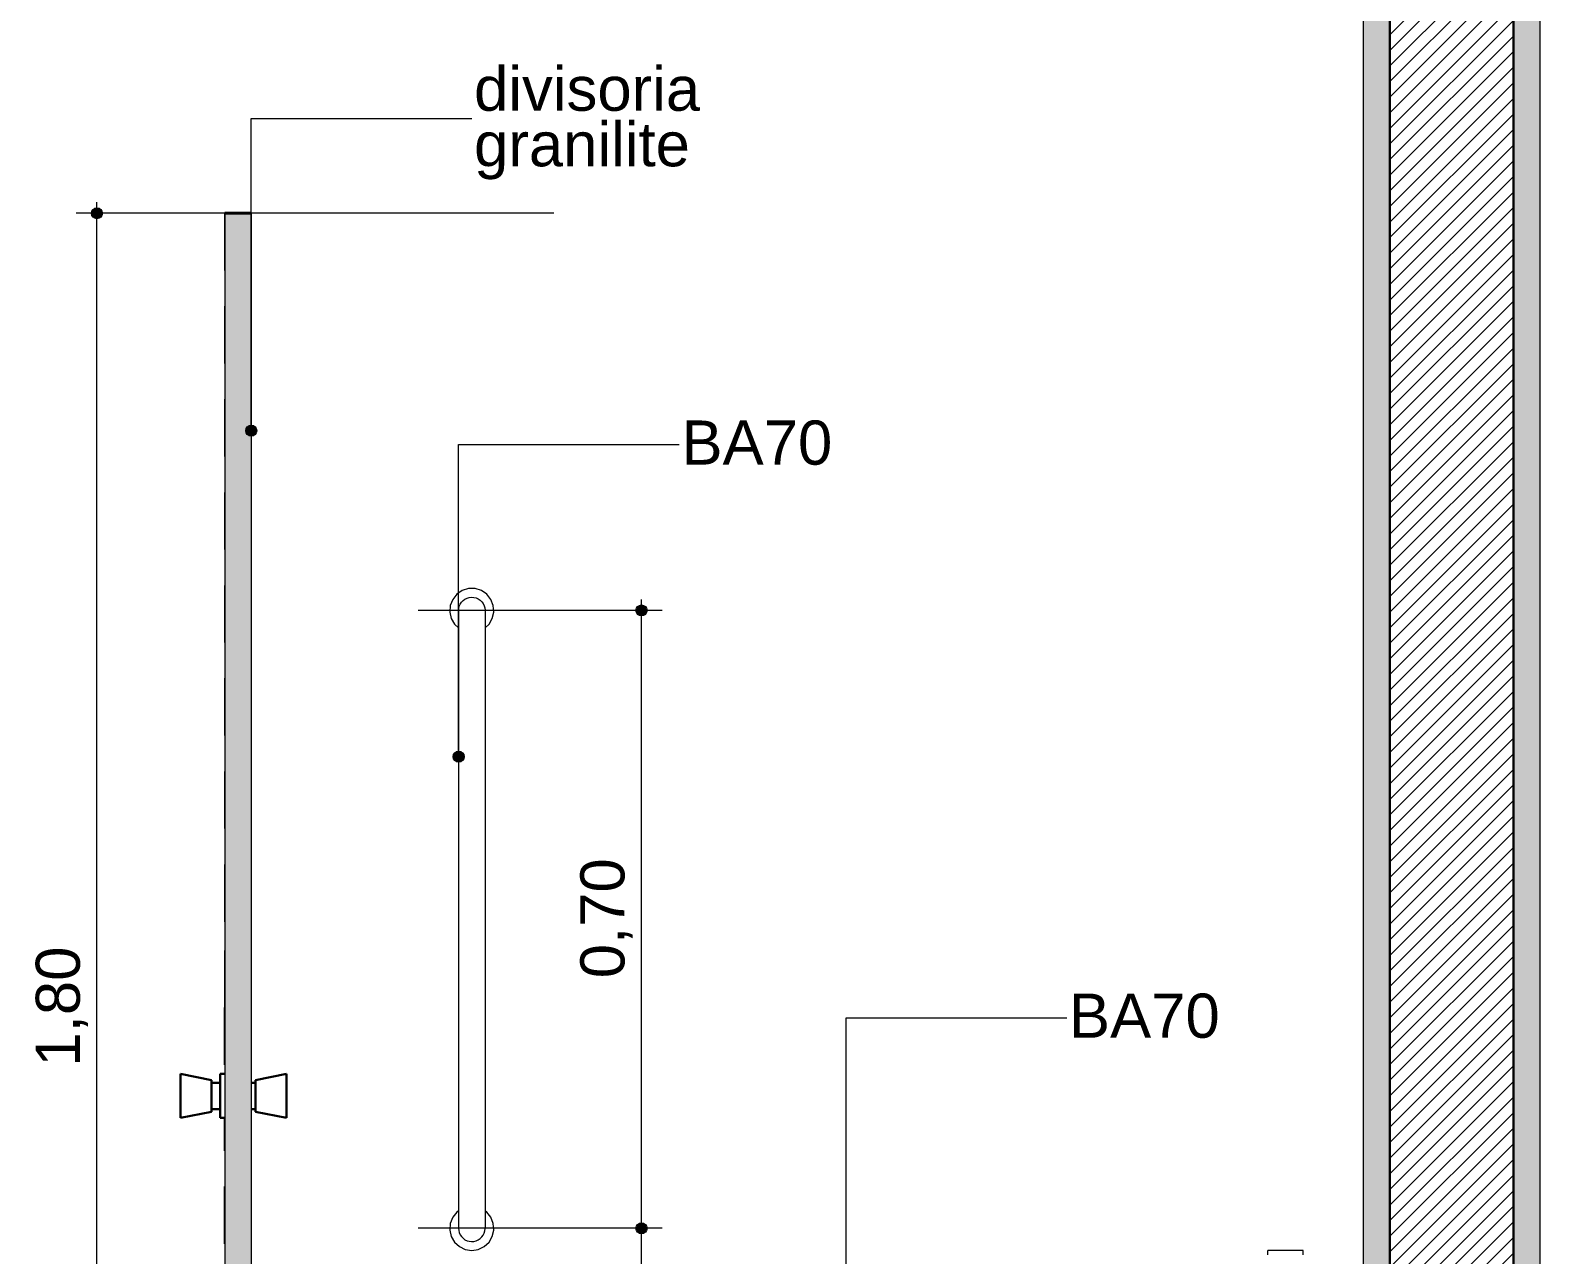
# Model space of a CAD drawing. Header units: metres. Extents: x -1.9 to 95.3, y -2.2 to 2.5.
# Drawn here: x 44.124 to 45.835, y -1.255 to 0.132 of the extents above; entities that cross this region are included whole.
import ezdxf

# ---------------------------------------------------------------- set-up
doc = ezdxf.new("R2010")
doc.units = ezdxf.units.M
doc.header["$MEASUREMENT"] = 0
for name, color, linetype in [('COTAS CORTE', 7, 'Continuous'), ('NOTAS-LAYOUT.EXEC', 7, 'Continuous'), ('PAREDE CONSTRUIR', 7, 'Continuous')]:
    doc.layers.add(name, color=color, linetype=linetype)
for name, color, linetype, lineweight, true_color in [('COTAS CORTE_Caneta_No__25', 7, 'Continuous', 13, 0x982312), ('LOUCAS-METAIS.ARQ_Caneta_No__13', 7, 'Continuous', 0, 0xaaaaaa), ('LOUCAS-METAIS.ARQ_Caneta_No__96', 7, 'Continuous', 0, 0xb6b6b6), ('PAREDE.ARQ_Caneta_No__97', 7, 'Continuous', 13, 0x6b6b6b), ('Portas Archicad_Caneta_No__97', 7, 'Continuous', 13, 0x6b6b6b)]:
    doc.layers.add(name, color=color, linetype=linetype, lineweight=lineweight, true_color=true_color)
for name, color, linetype, lineweight in [('NOTAS-LAYOUT.EXEC_Caneta_No__241', 7, 'Continuous', 13), ('NOTAS-LAYOUT.EXEC_Caneta_No__5', 7, 'Continuous', 20), ('PAREDE CONSTRUIR_Caneta_No__241', 7, 'Continuous', 13), ('PAREDE CONSTRUIR_Caneta_No__3', 7, 'Continuous', 30), ('PAREDE.ARQ_Caneta_No__1', 7, 'Continuous', 40), ('PAREDE.ARQ_Caneta_No__241', 7, 'Continuous', 13), ('Portas Archicad_Caneta_No__3', 7, 'Continuous', 30)]:
    doc.layers.add(name, color=color, linetype=linetype, lineweight=lineweight)
doc.styles.add('GENERATED_STYLE_1', font='arial.ttf')
doc.dimstyles.new('GENERATED_STYLE__10', dxfattribs={"dimtxt": 0.05, "dimasz": 0.02375, "dimexe": 0.18, "dimexo": 0.2532, "dimgap": 0, "dimtad": 1, "dimzin": 0, "dimdsep": 46, "dimtxsty": 'GENERATED_STYLE_1', "dimblk": 'ARROWHEAD_11', "dimblk1": 'ARROWHEAD_11', "dimblk2": 'ARROWHEAD_11', "dimcen": 0.09, "dimclrd": 256, "dimclre": 256, "dimclrt": 256, "dimadec": 0, "dimazin": 0, "dimtfac": 1, "dimtdec": 4, "dimtmove": 0, "dimatfit": 3, "dimfxl": 0, "dimtolj": 1, "dimtzin": 0, "dimarcsym": 0})
doc.dimstyles.new('GENERATED_STYLE__9', dxfattribs={"dimtxt": 0.05, "dimasz": 0.02375, "dimexe": 0.18, "dimexo": 0.517643, "dimgap": 0, "dimtad": 1, "dimzin": 0, "dimdsep": 46, "dimtxsty": 'GENERATED_STYLE_1', "dimblk": 'ARROWHEAD_11', "dimblk1": 'ARROWHEAD_11', "dimblk2": 'ARROWHEAD_11', "dimcen": 0.09, "dimclrd": 256, "dimclre": 256, "dimclrt": 256, "dimadec": 0, "dimazin": 0, "dimtfac": 1, "dimtdec": 4, "dimtmove": 0, "dimatfit": 3, "dimfxl": 0, "dimtolj": 1, "dimtzin": 0, "dimarcsym": 0})

# ---------------------------------------------------------------- blocks, each defined once
blk = doc.blocks.new('*D146', base_point=(89.8487, -2.075))
at = {"layer": 'COTAS CORTE_Caneta_No__25', "linetype": 'Continuous', "lineweight": 13, "true_color": 0x982312}
for points in [[(44.1937, -0.075), (44.1942, -0.0774), (44.1955, -0.0794), (44.1975, -0.0808), (44.1999, -0.0813), (44.2023, -0.0808), (44.2044, -0.0794), (44.2057, -0.0774), (44.2062, -0.075), (44.2057, -0.0726), (44.2044, -0.0706), (44.2023, -0.0692), (44.1999, -0.0688), (44.1975, -0.0692), (44.1955, -0.0706), (44.1942, -0.0726)], [(44.1937, -1.875), (44.1942, -1.8774), (44.1955, -1.8794), (44.1975, -1.8808), (44.1999, -1.8813), (44.2023, -1.8808), (44.2044, -1.8794), (44.2057, -1.8774), (44.2062, -1.875), (44.2057, -1.8726), (44.2044, -1.8706), (44.2023, -1.8692), (44.1999, -1.8688), (44.1975, -1.8692), (44.1955, -1.8706), (44.1942, -1.8726)]]:
    blk.add_hatch(color=24, dxfattribs=at).paths.add_polyline_path(points)
at = {"layer": 'COTAS CORTE_Caneta_No__25', "color": 24, "linetype": 'Continuous', "lineweight": 13, "true_color": 0x982312}
for p, q in [((44.1999, -0.0688), (44.1999, -0.0625)), ((44.1937, -0.075), (44.1765, -0.075)), ((44.1999, -1.8688), (44.1999, -0.0813)), ((44.7176, -0.075), (44.2062, -0.075))]:
    blk.add_line(p, q, dxfattribs=at)
blk.add_circle((44.1999, -0.075), 0.00625, dxfattribs=at)
at = {"layer": 'COTAS CORTE_Caneta_No__25', "color": 24, "lineweight": 13, "true_color": 0x982312, "insert": (44.1899, -1.0417), "char_height": 0.05, "attachment_point": 7, "rotation": 90, "style": 'GENERATED_STYLE_1'}
blk.add_mtext('\\A1;{\\pql;\\fArial|b0|i0|c0|p0;\\W1.000000;1,80}', dxfattribs=at)
blk = doc.blocks.new('ARROWHEAD_11')
at = {"color": 0, "linetype": 'Continuous', "lineweight": 0}
blk.add_line((0, 0), (-1, 0), dxfattribs=at)
at = {"color": 0, "linetype": 'Continuous', "lineweight": 0, "const_width": 0.25, "flags": 128}
blk.add_lwpolyline([(-0.125, 0, 1), (0.125, 0, 1)], format="xyb", close=True, dxfattribs=at)
blk = doc.blocks.new('*D152', base_point=(89.8487, -2.075))
at = {"layer": 'COTAS CORTE_Caneta_No__25', "linetype": 'Continuous', "lineweight": 13, "true_color": 0x982312}
for points in [[(44.8106, -1.225), (44.8111, -1.2274), (44.8125, -1.2294), (44.8145, -1.2308), (44.8169, -1.2313), (44.8193, -1.2308), (44.8213, -1.2294), (44.8227, -1.2274), (44.8231, -1.225), (44.8227, -1.2226), (44.8213, -1.2206), (44.8193, -1.2192), (44.8169, -1.2187), (44.8145, -1.2192), (44.8125, -1.2206), (44.8111, -1.2226)], [(44.8106, -1.325), (44.8111, -1.3274), (44.8125, -1.3294), (44.8145, -1.3308), (44.8169, -1.3313), (44.8193, -1.3308), (44.8213, -1.3294), (44.8227, -1.3274), (44.8231, -1.325), (44.8227, -1.3226), (44.8213, -1.3206), (44.8193, -1.3192), (44.8169, -1.3188), (44.8145, -1.3192), (44.8125, -1.3206), (44.8111, -1.3226)]]:
    blk.add_hatch(color=24, dxfattribs=at).paths.add_polyline_path(points)
at = {"layer": 'COTAS CORTE_Caneta_No__25', "color": 24, "linetype": 'Continuous', "lineweight": 13, "true_color": 0x982312}
for p, q in [((44.8106, -1.225), (44.5637, -1.225)), ((44.8169, -1.3188), (44.8169, -1.2313)), ((44.8403, -1.225), (44.8231, -1.225)), ((44.8106, -1.325), (44.5637, -1.325)), ((44.8403, -1.325), (44.8231, -1.325))]:
    blk.add_line(p, q, dxfattribs=at)
for centre in [(44.8169, -1.225), (44.8169, -1.325)]:
    blk.add_circle(centre, 0.00625, dxfattribs=at)
blk = doc.blocks.new('*D153', base_point=(89.8487, -2.075))
at = {"layer": 'COTAS CORTE_Caneta_No__25', "linetype": 'Continuous', "lineweight": 13, "true_color": 0x982312}
for points in [[(44.8106, -0.525), (44.8111, -0.5274), (44.8125, -0.5294), (44.8145, -0.5308), (44.8169, -0.5313), (44.8193, -0.5308), (44.8213, -0.5294), (44.8227, -0.5274), (44.8231, -0.525), (44.8227, -0.5226), (44.8213, -0.5206), (44.8193, -0.5192), (44.8169, -0.5188), (44.8145, -0.5192), (44.8125, -0.5206), (44.8111, -0.5226)], [(44.8106, -1.225), (44.8111, -1.2274), (44.8125, -1.2294), (44.8145, -1.2308), (44.8169, -1.2313), (44.8193, -1.2308), (44.8213, -1.2294), (44.8227, -1.2274), (44.8231, -1.225), (44.8227, -1.2226), (44.8213, -1.2206), (44.8193, -1.2192), (44.8169, -1.2188), (44.8145, -1.2192), (44.8125, -1.2206), (44.8111, -1.2226)]]:
    blk.add_hatch(color=24, dxfattribs=at).paths.add_polyline_path(points)
at = {"layer": 'COTAS CORTE_Caneta_No__25', "color": 24, "linetype": 'Continuous', "lineweight": 13, "true_color": 0x982312}
for p, q in [((44.8169, -0.5188), (44.8169, -0.5125)), ((44.8106, -0.525), (44.5637, -0.525)), ((44.8403, -0.525), (44.8231, -0.525)), ((44.8169, -1.2188), (44.8169, -0.5313)), ((44.8106, -1.225), (44.5637, -1.225)), ((44.8403, -1.225), (44.8231, -1.225))]:
    blk.add_line(p, q, dxfattribs=at)
for centre in [(44.8169, -0.525), (44.8169, -1.225)]:
    blk.add_circle(centre, 0.00625, dxfattribs=at)
at = {"layer": 'COTAS CORTE_Caneta_No__25', "color": 24, "lineweight": 13, "true_color": 0x982312, "insert": (44.8069, -0.9417), "char_height": 0.05, "attachment_point": 7, "rotation": 90, "style": 'GENERATED_STYLE_1'}
blk.add_mtext('\\A1;{\\pql;\\fArial|b0|i0|c0|p0;\\W1.000000;0,70}', dxfattribs=at)
blk = doc.blocks.new('Label_35_10', base_point=(44.3747, -0.3214))
at = {"layer": 'NOTAS-LAYOUT.EXEC', "linetype": 'Continuous', "lineweight": 0, "true_color": 0x000000}
blk.add_hatch(color=18, dxfattribs=at).paths.add_polyline_path([(44.3684, -0.3214), (44.3689, -0.3237), (44.3702, -0.3258), (44.3723, -0.3271), (44.3747, -0.3276), (44.3771, -0.3271), (44.3791, -0.3258), (44.3804, -0.3237), (44.3809, -0.3214), (44.3804, -0.319), (44.3791, -0.3169), (44.3771, -0.3156), (44.3747, -0.3151), (44.3723, -0.3156), (44.3702, -0.3169), (44.3689, -0.319)])
at = {"layer": 'NOTAS-LAYOUT.EXEC_Caneta_No__241', "color": 7, "linetype": 'Continuous', "lineweight": 13}
for p, q in [((44.3747, -0.3151), (44.3747, 0.0322)), ((44.3747, 0.0322), (44.6247, 0.0322))]:
    blk.add_line(p, q, dxfattribs=at)
at = {"layer": 'NOTAS-LAYOUT.EXEC_Caneta_No__5', "color": 7, "linetype": 'Continuous', "lineweight": 20}
blk.add_circle((44.3747, -0.3214), 0.00625, dxfattribs=at)
at = {"layer": 'NOTAS-LAYOUT.EXEC_Caneta_No__241', "color": 7, "lineweight": 13, "insert": (44.6272, 0.0911), "char_height": 0.05, "width": 0.375, "attachment_point": 1, "line_spacing_factor": 0.754978, "style": 'GENERATED_STYLE_1'}
blk.add_mtext('\\A1;{\\pql;\\pt0,241;\\fArial|b0|i0|c0|p0;\\W1.000000;divisoria granilite\\fArial|b0|i0|c0|p0;\\W1.000000;\\A1{\\H.66x;\\S^  ;}\\fArial|b0|i0|c0|p0;\\W1.000000;\\fArial|b0|i0|c0|p0;\\W1.000000;\\A1{\\H.66x;\\S^  ;}\\fArial|b0|i0|c0|p0;\\W1.000000;\\fArial|b0|i0|c0|p0;\\W1.000000;\\fArial|b0|i0|c0|p0;\\W1.000000;\\fArial|b0|i0|c0|p0;\\W1.000000;\\fArial|b0|i0|c0|p0;\\W1.000000;\\fArial|b0|i0|c0|p0;\\W1.000000;\\fArial|b0|i0|c0|p0;\\W1.000000;\\A1{\\H.66x;\\S^  ;}\\fArial|b0|i0|c0|p0;\\W1.000000;\\fArial|b0|i0|c0|p0;\\W1.000000;\\A1{\\H.66x;\\S^  ;}\\fArial|b0|i0|c0|p0;\\W1.000000;\\fArial|b0|i0|c0|p0;\\W1.000000;\\fArial|b0|i0|c0|p0;\\W1.000000;\\fArial|b0|i0|c0|p0;\\W1.000000;\\fArial|b0|i0|c0|p0;\\W1.000000;\\fArial|b0|i0|c0|p0;\\W1.000000;\\fArial|b0|i0|c0|p0;\\W1.000000;\\A1{\\H.66x;\\S^  ;}\\fArial|b0|i0|c0|p0;\\W1.000000;\\fArial|b0|i0|c0|p0;\\W1.000000;\\A1{\\H.66x;\\S^  ;}\\fArial|b0|i0|c0|p0;\\W1.000000;\\fArial|b0|i0|c0|p0;\\W1.000000;\\fArial|b0|i0|c0|p0;\\W1.000000;\\fArial|b0|i0|c0|p0;\\W1.000000;\\fArial|b0|i0|c0|p0;\\W1.000000;\\fArial|b0|i0|c0|p0;\\W1.000000;\\fArial|b0|i0|c0|p0;\\W1.000000;\\A1{\\H.66x;\\S^  ;}\\fArial|b0|i0|c0|p0;\\W1.000000;\\fArial|b0|i0|c0|p0;\\W1.000000;\\A1{\\H.66x;\\S^  ;}\\fArial|b0|i0|c0|p0;\\W1.000000;\\fArial|b0|i0|c0|p0;\\W1.000000;\\fArial|b0|i0|c0|p0;\\W1.000000;\\fArial|b0|i0|c0|p0;\\W1.000000;\\fArial|b0|i0|c0|p0;\\W1.000000;\\fArial|b0|i0|c0|p0;\\W1.000000;\\fArial|b0|i0|c0|p0;\\W1.000000;\\A1{\\H.66x;\\S^  ;}\\fArial|b0|i0|c0|p0;\\W1.000000;\\fArial|b0|i0|c0|p0;\\W1.000000;\\A1{\\H.66x;\\S^  ;}\\fArial|b0|i0|c0|p0;\\W1.000000;\\fArial|b0|i0|c0|p0;\\W1.000000;\\fArial|b0|i0|c0|p0;\\W1.000000;\\fArial|b0|i0|c0|p0;\\W1.000000;\\fArial|b0|i0|c0|p0;\\W1.000000;\\fArial|b0|i0|c0|p0;\\W1.000000;\\fArial|b0|i0|c0|p0;\\W1.000000;\\A1{\\H.66x;\\S^  ;}\\fArial|b0|i0|c0|p0;\\W1.000000;}', dxfattribs=at)
blk = doc.blocks.new('Label_36_10', base_point=(45.0487, -1.34))
at = {"layer": 'NOTAS-LAYOUT.EXEC', "linetype": 'Continuous', "lineweight": 0, "true_color": 0x000000}
blk.add_hatch(color=18, dxfattribs=at).paths.add_polyline_path([(45.0424, -1.34), (45.0429, -1.3424), (45.0443, -1.3444), (45.0463, -1.3458), (45.0487, -1.3462), (45.0511, -1.3458), (45.0531, -1.3444), (45.0545, -1.3424), (45.0549, -1.34), (45.0545, -1.3376), (45.0531, -1.3356), (45.0511, -1.3342), (45.0487, -1.3337), (45.0463, -1.3342), (45.0443, -1.3356), (45.0429, -1.3376)])
at = {"layer": 'NOTAS-LAYOUT.EXEC_Caneta_No__241', "color": 7, "linetype": 'Continuous', "lineweight": 13}
for p, q in [((45.0487, -1.3337), (45.0487, -0.9864)), ((45.0487, -0.9864), (45.2987, -0.9864))]:
    blk.add_line(p, q, dxfattribs=at)
at = {"layer": 'NOTAS-LAYOUT.EXEC_Caneta_No__5', "color": 7, "linetype": 'Continuous', "lineweight": 20}
blk.add_circle((45.0487, -1.34), 0.00625, dxfattribs=at)
at = {"layer": 'NOTAS-LAYOUT.EXEC_Caneta_No__241', "color": 7, "lineweight": 13, "insert": (45.3012, -0.9591), "char_height": 0.05, "attachment_point": 1, "style": 'GENERATED_STYLE_1'}
blk.add_mtext('\\A1;{\\pql;\\pt0,241;\\fArial|b0|i0|c0|p0;\\W1.000000;BA70\\fArial|b0|i0|c0|p0;\\W1.000000;\\A1{\\H.66x;\\S^  ;}\\fArial|b0|i0|c0|p0;\\W1.000000;\\fArial|b0|i0|c0|p0;\\W1.000000;\\A1{\\H.66x;\\S^  ;}\\fArial|b0|i0|c0|p0;\\W1.000000;\\fArial|b0|i0|c0|p0;\\W1.000000;\\fArial|b0|i0|c0|p0;\\W1.000000;\\fArial|b0|i0|c0|p0;\\W1.000000;\\fArial|b0|i0|c0|p0;\\W1.000000;\\fArial|b0|i0|c0|p0;\\W1.000000;\\fArial|b0|i0|c0|p0;\\W1.000000;\\A1{\\H.66x;\\S^  ;}\\fArial|b0|i0|c0|p0;\\W1.000000;\\fArial|b0|i0|c0|p0;\\W1.000000;\\A1{\\H.66x;\\S^  ;}\\fArial|b0|i0|c0|p0;\\W1.000000;\\fArial|b0|i0|c0|p0;\\W1.000000;\\fArial|b0|i0|c0|p0;\\W1.000000;\\fArial|b0|i0|c0|p0;\\W1.000000;\\fArial|b0|i0|c0|p0;\\W1.000000;\\fArial|b0|i0|c0|p0;\\W1.000000;\\fArial|b0|i0|c0|p0;\\W1.000000;\\A1{\\H.66x;\\S^  ;}\\fArial|b0|i0|c0|p0;\\W1.000000;\\fArial|b0|i0|c0|p0;\\W1.000000;\\A1{\\H.66x;\\S^  ;}\\fArial|b0|i0|c0|p0;\\W1.000000;\\fArial|b0|i0|c0|p0;\\W1.000000;\\fArial|b0|i0|c0|p0;\\W1.000000;\\fArial|b0|i0|c0|p0;\\W1.000000;\\fArial|b0|i0|c0|p0;\\W1.000000;\\fArial|b0|i0|c0|p0;\\W1.000000;\\fArial|b0|i0|c0|p0;\\W1.000000;\\A1{\\H.66x;\\S^  ;}\\fArial|b0|i0|c0|p0;\\W1.000000;\\fArial|b0|i0|c0|p0;\\W1.000000;\\A1{\\H.66x;\\S^  ;}\\fArial|b0|i0|c0|p0;\\W1.000000;\\fArial|b0|i0|c0|p0;\\W1.000000;\\fArial|b0|i0|c0|p0;\\W1.000000;\\fArial|b0|i0|c0|p0;\\W1.000000;\\fArial|b0|i0|c0|p0;\\W1.000000;\\fArial|b0|i0|c0|p0;\\W1.000000;\\fArial|b0|i0|c0|p0;\\W1.000000;\\A1{\\H.66x;\\S^  ;}\\fArial|b0|i0|c0|p0;\\W1.000000;\\fArial|b0|i0|c0|p0;\\W1.000000;\\A1{\\H.66x;\\S^  ;}\\fArial|b0|i0|c0|p0;\\W1.000000;\\fArial|b0|i0|c0|p0;\\W1.000000;\\fArial|b0|i0|c0|p0;\\W1.000000;\\fArial|b0|i0|c0|p0;\\W1.000000;\\fArial|b0|i0|c0|p0;\\W1.000000;\\fArial|b0|i0|c0|p0;\\W1.000000;\\fArial|b0|i0|c0|p0;\\W1.000000;\\A1{\\H.66x;\\S^  ;}\\fArial|b0|i0|c0|p0;\\W1.000000;}', dxfattribs=at)
blk = doc.blocks.new('Label_37_10', base_point=(44.6097, -0.6907))
at = {"layer": 'NOTAS-LAYOUT.EXEC', "linetype": 'Continuous', "lineweight": 0, "true_color": 0x000000}
blk.add_hatch(color=18, dxfattribs=at).paths.add_polyline_path([(44.6034, -0.6907), (44.6039, -0.693), (44.6052, -0.6951), (44.6073, -0.6964), (44.6097, -0.6969), (44.6121, -0.6964), (44.6141, -0.6951), (44.6154, -0.693), (44.6159, -0.6907), (44.6154, -0.6883), (44.6141, -0.6862), (44.6121, -0.6849), (44.6097, -0.6844), (44.6073, -0.6849), (44.6052, -0.6862), (44.6039, -0.6883)])
at = {"layer": 'NOTAS-LAYOUT.EXEC_Caneta_No__241', "color": 7, "linetype": 'Continuous', "lineweight": 13}
for p, q in [((44.6097, -0.6844), (44.6097, -0.3371)), ((44.6097, -0.3371), (44.8597, -0.3371))]:
    blk.add_line(p, q, dxfattribs=at)
at = {"layer": 'NOTAS-LAYOUT.EXEC_Caneta_No__5', "color": 7, "linetype": 'Continuous', "lineweight": 20}
blk.add_circle((44.6097, -0.6907), 0.00625, dxfattribs=at)
at = {"layer": 'NOTAS-LAYOUT.EXEC_Caneta_No__241', "color": 7, "lineweight": 13, "insert": (44.8622, -0.3098), "char_height": 0.05, "attachment_point": 1, "style": 'GENERATED_STYLE_1'}
blk.add_mtext('\\A1;{\\pql;\\pt0,241;\\fArial|b0|i0|c0|p0;\\W1.000000;BA70\\fArial|b0|i0|c0|p0;\\W1.000000;\\A1{\\H.66x;\\S^  ;}\\fArial|b0|i0|c0|p0;\\W1.000000;\\fArial|b0|i0|c0|p0;\\W1.000000;\\A1{\\H.66x;\\S^  ;}\\fArial|b0|i0|c0|p0;\\W1.000000;\\fArial|b0|i0|c0|p0;\\W1.000000;\\fArial|b0|i0|c0|p0;\\W1.000000;\\fArial|b0|i0|c0|p0;\\W1.000000;\\fArial|b0|i0|c0|p0;\\W1.000000;\\fArial|b0|i0|c0|p0;\\W1.000000;\\fArial|b0|i0|c0|p0;\\W1.000000;\\A1{\\H.66x;\\S^  ;}\\fArial|b0|i0|c0|p0;\\W1.000000;\\fArial|b0|i0|c0|p0;\\W1.000000;\\A1{\\H.66x;\\S^  ;}\\fArial|b0|i0|c0|p0;\\W1.000000;\\fArial|b0|i0|c0|p0;\\W1.000000;\\fArial|b0|i0|c0|p0;\\W1.000000;\\fArial|b0|i0|c0|p0;\\W1.000000;\\fArial|b0|i0|c0|p0;\\W1.000000;\\fArial|b0|i0|c0|p0;\\W1.000000;\\fArial|b0|i0|c0|p0;\\W1.000000;\\A1{\\H.66x;\\S^  ;}\\fArial|b0|i0|c0|p0;\\W1.000000;\\fArial|b0|i0|c0|p0;\\W1.000000;\\A1{\\H.66x;\\S^  ;}\\fArial|b0|i0|c0|p0;\\W1.000000;\\fArial|b0|i0|c0|p0;\\W1.000000;\\fArial|b0|i0|c0|p0;\\W1.000000;\\fArial|b0|i0|c0|p0;\\W1.000000;\\fArial|b0|i0|c0|p0;\\W1.000000;\\fArial|b0|i0|c0|p0;\\W1.000000;\\fArial|b0|i0|c0|p0;\\W1.000000;\\A1{\\H.66x;\\S^  ;}\\fArial|b0|i0|c0|p0;\\W1.000000;\\fArial|b0|i0|c0|p0;\\W1.000000;\\A1{\\H.66x;\\S^  ;}\\fArial|b0|i0|c0|p0;\\W1.000000;\\fArial|b0|i0|c0|p0;\\W1.000000;\\fArial|b0|i0|c0|p0;\\W1.000000;\\fArial|b0|i0|c0|p0;\\W1.000000;\\fArial|b0|i0|c0|p0;\\W1.000000;\\fArial|b0|i0|c0|p0;\\W1.000000;\\fArial|b0|i0|c0|p0;\\W1.000000;\\A1{\\H.66x;\\S^  ;}\\fArial|b0|i0|c0|p0;\\W1.000000;\\fArial|b0|i0|c0|p0;\\W1.000000;\\A1{\\H.66x;\\S^  ;}\\fArial|b0|i0|c0|p0;\\W1.000000;\\fArial|b0|i0|c0|p0;\\W1.000000;\\fArial|b0|i0|c0|p0;\\W1.000000;\\fArial|b0|i0|c0|p0;\\W1.000000;\\fArial|b0|i0|c0|p0;\\W1.000000;\\fArial|b0|i0|c0|p0;\\W1.000000;\\fArial|b0|i0|c0|p0;\\W1.000000;\\A1{\\H.66x;\\S^  ;}\\fArial|b0|i0|c0|p0;\\W1.000000;}', dxfattribs=at)

msp = doc.modelspace()

# ---------------------------------------------------------------- hatches: boundary and pattern name
at = {"layer": 'PAREDE CONSTRUIR', "linetype": 'Continuous', "lineweight": 0, "true_color": 0xffffff}
for points in [[(45.6347, 1.175), (45.6347, -2.075), (45.6647, -2.075), (45.6647, 1.175)], [(45.8047, -2.075), (45.8347, -2.075), (45.8347, 1.175), (45.8047, 1.175)]]:
    msp.add_hatch(color=7, dxfattribs=at).paths.add_polyline_path(points)
at = {"layer": 'PAREDE CONSTRUIR', "linetype": 'Continuous', "lineweight": 0, "true_color": 0x000000}
h = msp.add_hatch(dxfattribs=at)
h.set_pattern_fill('common_brick_000a', color=18, style=0, pattern_type=2)
h.set_pattern_definition([(45, (89.848696, -2.075), (-0.0088388348, 0.0088388348), [])])
h.paths.add_polyline_path([(45.6647, 1.175), (45.6647, -2.075), (45.8047, -2.075), (45.8047, 1.175)])
at = {"layer": 'PAREDE.ARQ_Caneta_No__97', "linetype": 'Continuous', "lineweight": 13, "true_color": 0x6b6b6b}
h = msp.add_hatch(dxfattribs=at)
h.set_pattern_fill('cut_stone_000a', color=251, style=0, pattern_type=2)
h.set_pattern_definition([(45, (89.848696, -2.05), (-0.0079549513, 0.0079549513), [0, -0.0075, 0, -0.01125]), (110, (89.873696, -2.05), (0.010571542, 0.0038477266), [0, -0.0055, 0, -0.0095])])
h.paths.add_polyline_path([(44.3447, -0.075), (44.3447, -1.875), (44.3747, -1.875), (44.3747, -0.075)])

# ---------------------------------------------------------------- linework, layer by layer
at = {"layer": 'LOUCAS-METAIS.ARQ_Caneta_No__13', "color": 253, "linetype": 'Continuous', "lineweight": 0, "true_color": 0xaaaaaa}
for p, q in [((45.5282, -1.25), (45.5267, -1.25)), ((45.5267, -1.255), (45.5267, -1.25)), ((45.5325, -1.25), (45.5282, -1.25)), ((45.539, -1.25), (45.5325, -1.25)), ((45.5467, -1.25), (45.539, -1.25)), ((45.5543, -1.25), (45.5467, -1.25)), ((45.5608, -1.25), (45.5543, -1.25)), ((45.5651, -1.25), (45.5608, -1.25)), ((45.5667, -1.25), (45.5651, -1.25)), ((45.5667, -1.255), (45.5667, -1.25))]:
    msp.add_line(p, q, dxfattribs=at)
at = {"layer": 'LOUCAS-METAIS.ARQ_Caneta_No__96', "color": 253, "linetype": 'Continuous', "lineweight": 0, "true_color": 0xb6b6b6}
for p, q in [((44.603, -0.5125), (44.6003, -0.5194)), ((44.6077, -0.5067), (44.603, -0.5125)), ((44.6138, -0.5025), (44.6077, -0.5067)), ((44.6209, -0.5003), (44.6138, -0.5025)), ((44.6148, -0.5137), (44.6169, -0.5121)), ((44.6169, -0.5121), (44.6193, -0.511)), ((44.6193, -0.511), (44.6218, -0.5103)), ((44.6284, -0.5003), (44.6209, -0.5003)), ((44.6218, -0.5103), (44.6244, -0.51)), ((44.6244, -0.51), (44.627, -0.5102)), ((44.627, -0.5102), (44.6295, -0.5108)), ((44.6355, -0.5025), (44.6284, -0.5003)), ((44.6295, -0.5108), (44.6319, -0.5119)), ((44.6319, -0.5119), (44.6341, -0.5133)), ((44.6417, -0.5067), (44.6355, -0.5025)), ((44.6463, -0.5125), (44.6417, -0.5067)), ((44.649, -0.5194), (44.6463, -0.5125)), ((44.6003, -0.5194), (44.5997, -0.5269)), ((44.5997, -0.5269), (44.6014, -0.5341)), ((44.6097, -0.5253), (44.6098, -0.5227)), ((44.6097, -0.5253), (44.6097, -0.5268)), ((44.6097, -0.5268), (44.6097, -0.5312)), ((44.6098, -0.5227), (44.6105, -0.5201)), ((44.6105, -0.5201), (44.6115, -0.5177)), ((44.6115, -0.5177), (44.613, -0.5156)), ((44.613, -0.5156), (44.6148, -0.5137)), ((44.6341, -0.5133), (44.636, -0.5152)), ((44.636, -0.5152), (44.6375, -0.5173)), ((44.6375, -0.5173), (44.6387, -0.5196)), ((44.6387, -0.5196), (44.6394, -0.5221)), ((44.6394, -0.5221), (44.6397, -0.5247)), ((44.6397, -0.5247), (44.6397, -0.5262)), ((44.6397, -0.5262), (44.6397, -0.5307)), ((44.6479, -0.5341), (44.6496, -0.5269)), ((44.6496, -0.5269), (44.649, -0.5194)), ((44.6014, -0.5341), (44.6051, -0.5406)), ((44.6051, -0.5406), (44.6097, -0.5448)), ((44.6097, -0.5312), (44.6097, -0.5383)), ((44.6097, -0.5383), (44.6097, -0.5478)), ((44.6397, -0.5307), (44.6397, -0.5379)), ((44.6397, -0.5379), (44.6397, -0.5474)), ((44.6397, -0.5448), (44.6442, -0.5406)), ((44.6442, -0.5406), (44.6479, -0.5341)), ((44.6097, -0.5478), (44.6097, -0.5591)), ((44.6097, -0.5591), (44.6097, -0.5717)), ((44.6397, -0.5474), (44.6397, -0.5589)), ((44.6397, -0.5589), (44.6397, -0.5716)), ((44.6097, -0.5717), (44.6097, -0.585)), ((44.6397, -0.5716), (44.6397, -0.585)), ((44.6097, -0.585), (44.6097, -1.165)), ((44.6397, -0.585), (44.6397, -1.165)), ((44.6097, -1.165), (44.6097, -1.1783)), ((44.6097, -1.1783), (44.6097, -1.1909)), ((44.6397, -1.165), (44.6397, -1.1784)), ((44.6397, -1.1784), (44.6397, -1.1911)), ((44.6097, -1.1909), (44.6097, -1.2022)), ((44.6397, -1.1911), (44.6397, -1.2026)), ((44.603, -1.2125), (44.6003, -1.2194)), ((44.6077, -1.2067), (44.603, -1.2125)), ((44.6097, -1.2053), (44.6077, -1.2067)), ((44.6097, -1.2022), (44.6097, -1.2117)), ((44.6097, -1.2117), (44.6097, -1.2188)), ((44.6397, -1.2026), (44.6397, -1.2121)), ((44.6417, -1.2067), (44.6397, -1.2053)), ((44.6397, -1.2121), (44.6397, -1.2193)), ((44.6463, -1.2125), (44.6417, -1.2067)), ((44.649, -1.2194), (44.6463, -1.2125)), ((44.6003, -1.2194), (44.5997, -1.2269)), ((44.5997, -1.2269), (44.6014, -1.2341)), ((44.6097, -1.2188), (44.6097, -1.2232)), ((44.6097, -1.2232), (44.6097, -1.2247)), ((44.6097, -1.2247), (44.6098, -1.2273)), ((44.6098, -1.2273), (44.6105, -1.2299)), ((44.6105, -1.2299), (44.6115, -1.2323)), ((44.6375, -1.2327), (44.6387, -1.2304)), ((44.6387, -1.2304), (44.6394, -1.2279)), ((44.6394, -1.2279), (44.6397, -1.2253)), ((44.6397, -1.2193), (44.6397, -1.2238)), ((44.6397, -1.2238), (44.6397, -1.2253)), ((44.6479, -1.2341), (44.6496, -1.2269)), ((44.6496, -1.2269), (44.649, -1.2194)), ((44.6014, -1.2341), (44.6051, -1.2406)), ((44.6051, -1.2406), (44.6106, -1.2457)), ((44.6106, -1.2457), (44.6173, -1.2489)), ((44.6115, -1.2323), (44.613, -1.2344)), ((44.613, -1.2344), (44.6148, -1.2363)), ((44.6148, -1.2363), (44.6169, -1.2379)), ((44.6169, -1.2379), (44.6193, -1.239)), ((44.6193, -1.239), (44.6218, -1.2397)), ((44.6218, -1.2397), (44.6244, -1.24)), ((44.6244, -1.24), (44.627, -1.2398)), ((44.627, -1.2398), (44.6295, -1.2392)), ((44.6295, -1.2392), (44.6319, -1.2381)), ((44.6319, -1.2381), (44.6341, -1.2367)), ((44.632, -1.2489), (44.6387, -1.2457)), ((44.6341, -1.2367), (44.636, -1.2348)), ((44.636, -1.2348), (44.6375, -1.2327)), ((44.6387, -1.2457), (44.6442, -1.2406)), ((44.6442, -1.2406), (44.6479, -1.2341)), ((44.6173, -1.2489), (44.6247, -1.25)), ((44.6247, -1.25), (44.632, -1.2489))]:
    msp.add_line(p, q, dxfattribs=at)
at = {"layer": 'PAREDE CONSTRUIR_Caneta_No__241', "color": 7, "linetype": 'Continuous', "lineweight": 13}
for p, q in [((45.8347, 1.175), (45.8347, -2.075)), ((45.6347, 1.075), (45.6347, -1.975))]:
    msp.add_line(p, q, dxfattribs=at)
at = {"layer": 'PAREDE CONSTRUIR_Caneta_No__3', "color": 7, "linetype": 'Continuous', "lineweight": 30}
for p, q in [((45.6647, 1.175), (45.6647, -2.075)), ((45.8047, 1.175), (45.8047, -2.075))]:
    msp.add_line(p, q, dxfattribs=at)
at = {"layer": 'PAREDE.ARQ_Caneta_No__1', "color": 7, "linetype": 'Continuous', "lineweight": 40}
msp.add_line((44.3747, -0.075), (44.3447, -0.075), dxfattribs=at)
at = {"layer": 'PAREDE.ARQ_Caneta_No__241', "color": 7, "linetype": 'Continuous', "lineweight": 13}
for p, q in [((44.3447, -0.075), (44.3447, -1.875)), ((44.3747, -0.075), (44.3747, -1.875))]:
    msp.add_line(p, q, dxfattribs=at)
at = {"layer": 'Portas Archicad_Caneta_No__3', "color": 7, "linetype": 'Continuous', "lineweight": 30}
for p, q in [((44.2947, -1.05), (44.2947, -1.0533)), ((44.2947, -1.05), (44.3297, -1.057)), ((44.2947, -1.0533), (44.2947, -1.0625)), ((44.3297, -1.057), (44.3297, -1.0594)), ((44.3297, -1.0594), (44.3297, -1.066)), ((44.3297, -1.06), (44.3397, -1.06)), ((44.3397, -1.05), (44.3397, -1.0533)), ((44.3397, -1.05), (44.3447, -1.05)), ((44.3397, -1.0533), (44.3397, -1.0625)), ((44.3797, -1.06), (44.3747, -1.06)), ((44.4147, -1.05), (44.3797, -1.057)), ((44.3797, -1.057), (44.3797, -1.0594)), ((44.3797, -1.0594), (44.3797, -1.066)), ((44.4147, -1.05), (44.4147, -1.0533)), ((44.4147, -1.0533), (44.4147, -1.0625)), ((44.2947, -1.0625), (44.2947, -1.075)), ((44.2947, -1.075), (44.2947, -1.0875)), ((44.3297, -1.066), (44.3297, -1.075)), ((44.3297, -1.075), (44.3297, -1.084)), ((44.3397, -1.0625), (44.3397, -1.075)), ((44.3397, -1.075), (44.3397, -1.0875)), ((44.3797, -1.066), (44.3797, -1.075)), ((44.3797, -1.075), (44.3797, -1.084)), ((44.4147, -1.0625), (44.4147, -1.075)), ((44.4147, -1.075), (44.4147, -1.0875)), ((44.2947, -1.0875), (44.2947, -1.0967)), ((44.2947, -1.1), (44.3297, -1.093)), ((44.3297, -1.084), (44.3297, -1.0906)), ((44.3297, -1.09), (44.3397, -1.09)), ((44.3297, -1.0906), (44.3297, -1.093)), ((44.3397, -1.0875), (44.3397, -1.0967)), ((44.3797, -1.09), (44.3747, -1.09)), ((44.3797, -1.084), (44.3797, -1.0906)), ((44.3797, -1.0906), (44.3797, -1.093)), ((44.4147, -1.1), (44.3797, -1.093)), ((44.4147, -1.0875), (44.4147, -1.0967)), ((44.2947, -1.0967), (44.2947, -1.1)), ((44.3397, -1.0967), (44.3397, -1.1)), ((44.3397, -1.1), (44.3447, -1.1)), ((44.4147, -1.0967), (44.4147, -1.1))]:
    msp.add_line(p, q, dxfattribs=at)
at = {"layer": 'Portas Archicad_Caneta_No__97', "color": 251, "linetype": 'Continuous', "lineweight": 13, "true_color": 0x6b6b6b}
for p, q in [((44.3446, -0.075), (44.3446, -0.1399)), ((44.3446, -0.1804), (44.3446, -0.2452)), ((44.3446, -0.2858), (44.3446, -0.3506)), ((44.3446, -0.3912), (44.3446, -0.456)), ((44.3446, -0.4966), (44.3446, -0.5614)), ((44.3446, -0.6019), (44.3446, -0.6668)), ((44.3446, -0.7073), (44.3446, -0.7722)), ((44.3446, -0.8127), (44.3446, -0.8776)), ((44.3446, -0.9101), (44.3446, -0.975)), ((44.3446, -1.0399), (44.3446, -0.975)), ((44.3446, -1.1373), (44.3446, -1.1)), ((44.3446, -1.2427), (44.3446, -1.1778))]:
    msp.add_line(p, q, dxfattribs=at)

# ---------------------------------------------------------------- block references
at = {"layer": 'NOTAS-LAYOUT.EXEC', "color": 7, "linetype": 'Continuous', "lineweight": 13}
for name, p in [('Label_35_10', (44.3747, -0.3214)), ('Label_37_10', (44.6097, -0.6907)), ('Label_36_10', (45.0487, -1.34))]:
    msp.add_blockref(name, p, dxfattribs=at)

# ---------------------------------------------------------------- dimensions: what is measured, and where the dimension line sits
at = {"layer": 'COTAS CORTE', "color": 24, "linetype": 'Continuous', "lineweight": 13, "true_color": 0x982312}
for base, p1, p2, dimstyle, picture, middle in [((44.1999, -0.075), (44.3747, -1.875), (44.3747, -0.075), 'GENERATED_STYLE__9', '*D146', (44.1649, -0.977)), ((44.8169, -0.525), (44.6247, -1.225), (44.6247, -0.525), 'GENERATED_STYLE__10', '*D153', (44.7819, -0.877)), ((44.8169, -1.225), (44.4747, -1.325), (44.6247, -1.225), 'GENERATED_STYLE__10', '*D152', (44.7819, -1.4))]:
    dim = msp.add_linear_dim(base=base, p1=p1, p2=p2, angle=90, dimstyle=dimstyle, dxfattribs=at)
    dim.commit()
    dim.dimension.update_dxf_attribs({"geometry": picture, "text_midpoint": middle, "dimtype": 160, "text_rotation": 90})

doc.saveas('drawing.dxf')
